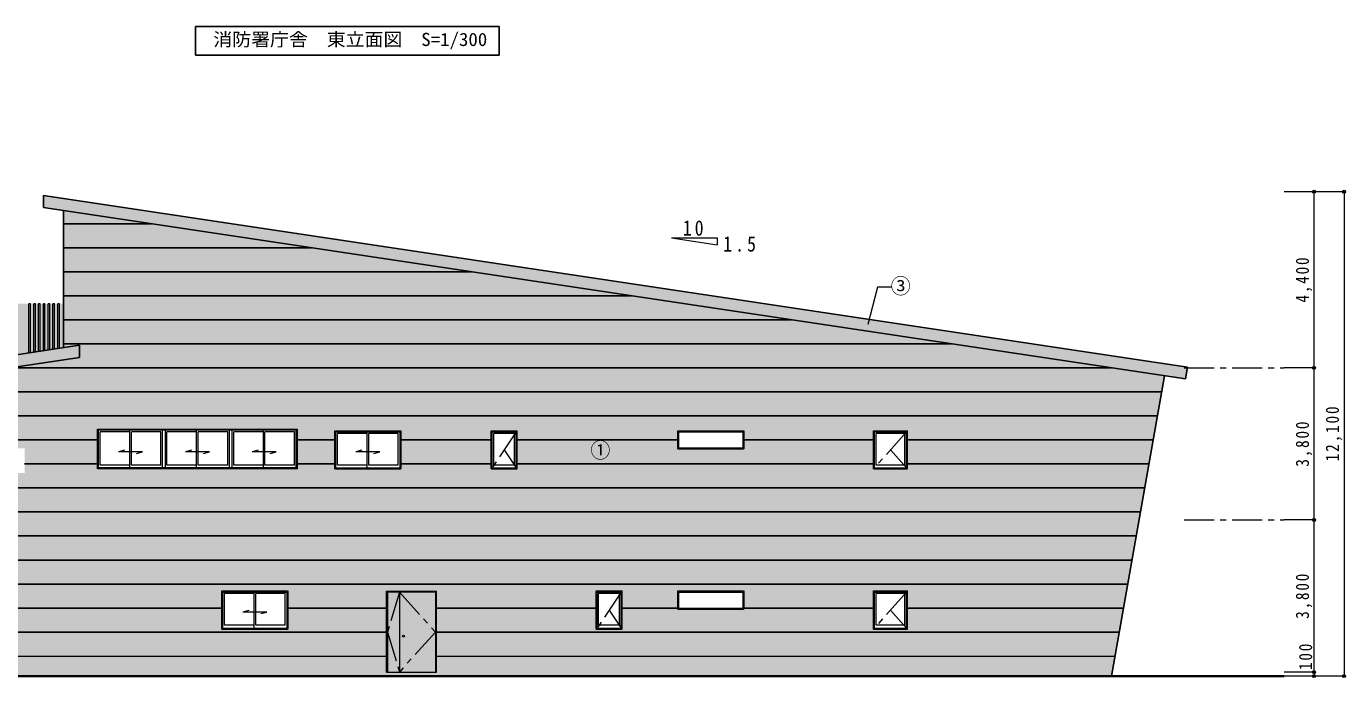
# Model space of a CAD drawing. Units: millimetres at full size. Extents: x -58028 to 60518, y -42813 to 41849.
# Drawn here: x 23510 to 56490, y -36 to 16231 of the extents above; entities that cross this region are included whole.
import ezdxf
from ezdxf.enums import TextEntityAlignment as Align

# ---------------------------------------------------------------- set-up
doc = ezdxf.new("R2010")
doc.units = ezdxf.units.MM
doc.header["$LTSCALE"] = 150
doc.header["$PDMODE"] = 32
doc.header["$PDSIZE"] = 75
doc.linetypes.add('CHAIN1', pattern=[8, 5, -1, 1, -1])
for name, color, linetype, lineweight in [('1-1_極細線', 4, 'Continuous', 9), ('1-2_細線', 7, 'Continuous', 18), ('1-3_中線', 3, 'Continuous', 25), ('1-4_太線', 2, 'Continuous', 35), ('1-8_ﾊｯﾁﾝｸﾞ', 4, 'Continuous', 9), ('1-A_中芯線', 4, 'CHAIN1', 9), ('1-D_文字', 7, 'Continuous', 18), ('1-E_寸法', 4, 'Continuous', 9), ('4-1_寸法', 4, 'Continuous', 9)]:
    doc.layers.add(name, color=color, linetype=linetype, lineweight=lineweight)
for name, color, linetype in [('2-0_通り芯', 254, 'Continuous'), ('2-9_ハッチ', 254, 'Continuous'), ('2-C_2-Cﾚｲﾔ', 254, 'Continuous'), ('3-D_文字', 134, 'Continuous'), ('4-D_文字', 7, 'Continuous')]:
    doc.layers.add(name, color=color, linetype=linetype)
doc.styles.add('ＭＳ ゴシック', font='')
doc.styles.get('ＭＳ ゴシック').set_extended_font_data('MS Gothic')

msp = doc.modelspace()

# ---------------------------------------------------------------- linework, layer by layer
at = {"layer": '1-1_極細線'}
for p, q in [((12347.3, 501.5), (32510.5, 501.5)), ((33760.5, 501.5), (50723.7, 501.5))]:
    msp.add_line(p, q, dxfattribs=at)
at = {"layer": '1-2_細線'}
for p, q in [((39637.9, 10948.5), (40780.5, 10948.5)), ((39637.9, 10948.5), (40780.5, 10777.1)), ((40780.5, 10948.5), (40780.5, 10777.1))]:
    msp.add_line(p, q, dxfattribs=at)
at = {"layer": '1-3_中線'}
for p, q in [((27740.3, 16231), (27740.3, 15510.5)), ((35326.1, 16231), (27740.3, 16231)), ((35326.1, 15510.5), (35326.1, 16231)), ((27740.3, 15510.5), (35326.1, 15510.5)), ((23935.5, 12009.8), (23935.5, 11706.5)), ((23935.5, 12009.8), (52535.5, 7719.8)), ((23935.5, 11706.5), (52491, 7423.2)), ((24435.5, 11631.5), (24435.5, 8204.8)), ((7535.5, 5669.8), (24835.5, 8264.8)), ((24835.5, 8264.8), (24835.5, 7961.5)), ((7580, 5373.2), (24835.5, 7961.5)), ((52491, 7423.2), (52535.5, 7719.8)), ((50635.5, 1.5), (51958.2, 7503.1))]:
    msp.add_line(p, q, dxfattribs=at)
at = {"layer": '1-4_太線'}
msp.add_line((7131.6, 1.5), (54952.5, 1.5), dxfattribs=at)
at = {"layer": '1-8_ﾊｯﾁﾝｸﾞ'}
for p, q in [((23615.5, 9301.5), (23575.5, 9301.5)), ((23575.5, 8075.8), (23575.5, 9301.5)), ((23615.5, 8081.8), (23615.5, 9301.5)), ((23735.5, 9301.5), (23695.5, 9301.5)), ((23695.5, 8093.8), (23695.5, 9301.5)), ((23735.5, 8099.8), (23735.5, 9301.5)), ((23855.5, 9301.5), (23815.5, 9301.5)), ((23815.5, 8111.8), (23815.5, 9301.5)), ((23855.5, 8117.8), (23855.5, 9301.5)), ((23975.5, 9301.5), (23935.5, 9301.5)), ((23935.5, 8129.8), (23935.5, 9301.5)), ((23975.5, 8135.8), (23975.5, 9301.5)), ((24095.5, 9301.5), (24055.5, 9301.5)), ((24055.5, 8147.8), (24055.5, 9301.5)), ((24095.5, 8153.8), (24095.5, 9301.5)), ((24215.5, 9301.5), (24175.5, 9301.5)), ((24175.5, 8165.8), (24175.5, 9301.5)), ((24215.5, 8171.8), (24215.5, 9301.5)), ((24335.5, 9301.5), (24295.5, 9301.5)), ((24295.5, 8183.8), (24295.5, 9301.5)), ((24335.5, 8189.8), (24335.5, 9301.5)), ((25290.5, 6171.5), (30285.5, 6171.5)), ((25290.5, 5176.3), (25290.5, 6171.5)), ((25315.5, 5201.5), (25315.5, 6141.5)), ((30255.5, 6141.5), (25315.5, 6141.5)), ((26095.5, 6101.5), (25355.5, 6101.5)), ((25355.5, 5271.5), (25355.5, 6101.5)), ((26095.5, 5201.5), (26095.5, 6141.5)), ((26875.5, 6101.5), (26135.5, 6101.5)), ((26135.5, 5271.5), (26135.5, 6101.5)), ((26875.5, 5271.5), (26875.5, 6101.5)), ((26915.5, 5201.5), (26915.5, 6141.5)), ((26985.5, 5201.5), (26985.5, 6141.5)), ((27765.5, 6101.5), (27025.5, 6101.5)), ((27025.5, 5271.5), (27025.5, 6101.5)), ((27765.5, 5201.5), (27765.5, 6141.5)), ((28545.5, 6101.5), (27805.5, 6101.5)), ((27805.5, 5271.5), (27805.5, 6101.5)), ((28545.5, 5271.5), (28545.5, 6101.5)), ((28585.5, 5201.5), (28585.5, 6141.5)), ((28655.5, 5201.5), (28655.5, 6141.5)), ((29435.5, 6101.5), (28695.5, 6101.5)), ((28695.5, 5271.5), (28695.5, 6101.5)), ((29435.5, 5201.5), (29435.5, 6141.5)), ((30215.5, 6101.5), (29475.5, 6101.5)), ((29475.5, 5271.5), (29475.5, 6101.5)), ((30215.5, 5271.5), (30215.5, 6101.5)), ((30255.5, 5201.5), (30255.5, 6141.5)), ((30285.5, 5176.3), (30285.5, 6171.5)), ((31223, 6131.5), (32873, 6131.5)), ((31223, 5176.3), (31223, 6131.5)), ((31248, 6101.5), (32848, 6101.5)), ((31248, 5201.5), (31248, 6101.5)), ((31288, 5271.5), (31288, 6061.5)), ((32028, 6061.5), (31288, 6061.5)), ((32028, 5201.5), (32028, 6101.5)), ((32068, 5271.5), (32068, 6061.5)), ((32848, 6101.5), (32848, 5201.5)), ((32873, 6131.5), (32873, 5176.3)), ((35130.5, 6131.5), (35780.5, 6131.5)), ((35130.5, 5176.3), (35130.5, 6131.5)), ((35155.5, 6101.5), (35755.5, 6101.5)), ((35155.5, 5201.5), (35155.5, 6101.5)), ((35715.5, 6061.5), (35195.5, 6061.5)), ((35195.5, 5271.5), (35195.5, 6061.5)), ((35715.5, 5271.5), (35715.5, 6061.5)), ((35755.5, 5201.5), (35755.5, 6101.5)), ((35780.5, 5176.3), (35780.5, 6131.5)), ((39798, 5676.3), (39798, 6131.5)), ((39798, 6131.5), (41448, 6131.5)), ((39823, 5701.5), (39823, 6101.5)), ((39823, 6101.5), (41423, 6101.5)), ((41423, 6101.5), (41423, 5701.5)), ((41448, 6131.5), (41448, 5676.3)), ((44685.5, 6131.5), (45535.5, 6131.5)), ((44685.5, 5176.3), (44685.5, 6131.5)), ((44710.5, 6101.5), (45510.5, 6101.5)), ((44710.5, 5201.5), (44710.5, 6101.5)), ((45470.5, 6061.5), (44750.5, 6061.5)), ((44750.5, 5271.5), (44750.5, 6061.5)), ((45470.5, 5271.5), (45470.5, 6061.5)), ((45510.5, 5201.5), (45510.5, 6101.5)), ((45535.5, 5176.3), (45535.5, 6131.5)), ((25964.9, 5641.4), (25815.2, 5601.5)), ((27634.9, 5641.4), (27485.2, 5601.5)), ((29304.9, 5641.4), (29155.2, 5601.5)), ((31897.4, 5641.4), (31747.7, 5601.5)), ((39798, 5676.3), (41448, 5676.3)), ((39823, 5701.5), (41423, 5701.5)), ((26415.2, 5601.5), (25815.2, 5601.5)), ((26265.4, 5561.6), (26415.2, 5601.5)), ((28085.2, 5601.5), (27485.2, 5601.5)), ((27935.4, 5561.6), (28085.2, 5601.5)), ((29755.2, 5601.5), (29155.2, 5601.5)), ((29605.4, 5561.6), (29755.2, 5601.5)), ((32347.7, 5601.5), (31747.7, 5601.5)), ((32197.9, 5561.6), (32347.7, 5601.5)), ((30285.5, 5176.3), (25290.5, 5176.3)), ((30255.5, 5201.5), (25315.5, 5201.5)), ((26095.5, 5271.5), (25355.5, 5271.5)), ((26875.5, 5271.5), (26135.5, 5271.5)), ((27765.5, 5271.5), (27025.5, 5271.5)), ((28545.5, 5271.5), (27805.5, 5271.5)), ((29435.5, 5271.5), (28695.5, 5271.5)), ((30215.5, 5271.5), (29475.5, 5271.5)), ((31223, 5176.3), (32873, 5176.3)), ((31248, 5201.5), (32848, 5201.5)), ((32028, 5271.5), (31288, 5271.5)), ((32808, 5271.5), (32068, 5271.5)), ((35130.5, 5176.3), (35780.5, 5176.3)), ((35155.5, 5201.5), (35755.5, 5201.5)), ((35715.5, 5271.5), (35195.5, 5271.5)), ((44685.5, 5176.3), (45535.5, 5176.3)), ((44710.5, 5201.5), (45510.5, 5201.5)), ((45470.5, 5271.5), (44750.5, 5271.5)), ((28398, 2131.5), (30048, 2131.5)), ((28398, 1176.3), (28398, 2131.5)), ((28423, 2101.5), (30023, 2101.5)), ((28423, 1201.5), (28423, 2101.5)), ((28463, 1271.5), (28463, 2061.5)), ((29203, 2061.5), (28463, 2061.5)), ((29203, 1201.5), (29203, 2101.5)), ((29243, 1271.5), (29243, 2061.5)), ((30023, 2101.5), (30023, 1201.5)), ((30048, 2131.5), (30048, 1176.3)), ((32510.5, 2126.5), (33760.5, 2126.5)), ((32510.5, 101.5), (32510.5, 2126.5)), ((32535.5, 2101.5), (32535.5, 101.5)), ((33735.5, 2101.5), (32535.5, 2101.5)), ((32835.5, 2101.5), (32835.5, 101.5)), ((33735.5, 2101.5), (33735.5, 101.5)), ((33760.5, 101.5), (33760.5, 2126.5)), ((37750.5, 2131.5), (38400.5, 2131.5)), ((37750.5, 1176.3), (37750.5, 2131.5)), ((37775.5, 2101.5), (38375.5, 2101.5)), ((37775.5, 1201.5), (37775.5, 2101.5)), ((38335.5, 2061.5), (37815.5, 2061.5)), ((37815.5, 1271.5), (37815.5, 2061.5)), ((38335.5, 1271.5), (38335.5, 2061.5)), ((38375.5, 1201.5), (38375.5, 2101.5)), ((38400.5, 1176.3), (38400.5, 2131.5)), ((39798, 1676.3), (39798, 2131.5)), ((39798, 2131.5), (41448, 2131.5)), ((39823, 1701.5), (39823, 2101.5)), ((39823, 2101.5), (41423, 2101.5)), ((41423, 2101.5), (41423, 1701.5)), ((41448, 2131.5), (41448, 1676.3)), ((44685.5, 2131.5), (45535.5, 2131.5)), ((44685.5, 1176.3), (44685.5, 2131.5)), ((44710.5, 2101.5), (45510.5, 2101.5)), ((44710.5, 1201.5), (44710.5, 2101.5)), ((45470.5, 2061.5), (44750.5, 2061.5)), ((44750.5, 1271.5), (44750.5, 2061.5)), ((45470.5, 1271.5), (45470.5, 2061.5)), ((45510.5, 1201.5), (45510.5, 2101.5)), ((45535.5, 1176.3), (45535.5, 2131.5)), ((39798, 1676.3), (41448, 1676.3)), ((39823, 1701.5), (41423, 1701.5)), ((29072.4, 1641.4), (28922.7, 1601.5)), ((29522.7, 1601.5), (28922.7, 1601.5)), ((29372.9, 1561.6), (29522.7, 1601.5)), ((28398, 1176.3), (30048, 1176.3)), ((28423, 1201.5), (30023, 1201.5)), ((29203, 1271.5), (28463, 1271.5)), ((29983, 1271.5), (29243, 1271.5)), ((37750.5, 1176.3), (38400.5, 1176.3)), ((37775.5, 1201.5), (38375.5, 1201.5)), ((38335.5, 1271.5), (37815.5, 1271.5)), ((44685.5, 1176.3), (45535.5, 1176.3)), ((44710.5, 1201.5), (45510.5, 1201.5)), ((45470.5, 1271.5), (44750.5, 1271.5)), ((32510.5, 101.5), (33760.5, 101.5))]:
    msp.add_line(p, q, dxfattribs=at)
at = {"layer": '1-8_ﾊｯﾁﾝｸﾞ', "linetype": 'CHAIN1'}
for p, q in [((35755.5, 6101.5), (35155.5, 5201.5)), ((45510.5, 6101.5), (44710.5, 5201.5)), ((35455.5, 5651.5), (35755.5, 5201.5)), ((45110.5, 5651.5), (45510.5, 5201.5)), ((32835.5, 2101.5), (32535.5, 1101.5)), ((32835.5, 2101.5), (33735.5, 1101.5)), ((38375.5, 2101.5), (37775.5, 1201.5)), ((45510.5, 2101.5), (44710.5, 1201.5)), ((38075.5, 1651.5), (38375.5, 1201.5)), ((45110.5, 1651.5), (45510.5, 1201.5)), ((32535.5, 1101.5), (32835.5, 101.5)), ((33735.5, 1101.5), (32835.5, 101.5))]:
    msp.add_line(p, q, dxfattribs=at)
at = {"layer": '1-8_ﾊｯﾁﾝｸﾞ'}
for points in [[(32808, 5271.5), (32808, 6061.5), (32068, 6061.5)], [(29983, 1271.5), (29983, 2061.5), (29243, 2061.5)]]:
    msp.add_lwpolyline(points, dxfattribs=at)
msp.add_circle((32935.5, 1001.5), 25, dxfattribs=at)
at = {"layer": '1-A_中芯線'}
for p, q in [((52456.6, 7701.5), (54952.5, 7701.5)), ((52456.6, 3901.5), (54952.5, 3901.5))]:
    msp.add_line(p, q, dxfattribs=at)
at = {"layer": '1-E_寸法'}
for p, q in [((55702.5, 12101.5), (54952.5, 12101.5)), ((56452.5, 12101.5), (55702.5, 12101.5)), ((55702.5, 7701.5), (55702.5, 12101.5)), ((56452.5, 12101.5), (56452.5, 1.5)), ((55702.5, 7701.5), (54952.5, 7701.5)), ((55702.5, 3901.5), (55702.5, 7701.5)), ((55702.5, 3901.5), (54952.5, 3901.5)), ((55702.5, 101.5), (55702.5, 3901.5)), ((55702.5, 101.5), (54952.5, 101.5)), ((55702.5, 1.5), (54952.5, 1.5)), ((55702.5, 101.5), (55702.5, 1.5)), ((56452.5, 1.5), (55702.5, 1.5))]:
    msp.add_line(p, q, dxfattribs=at)
at = {"layer": '1-E_寸法', "color": 2}
for p in [(55702.5, 12101.5), (56452.5, 12101.5), (55702.5, 7701.5), (55702.5, 3901.5), (55702.5, 101.5), (55702.5, 1.5), (56452.5, 1.5)]:
    msp.add_point(p, dxfattribs=at)
at = {"layer": '2-0_通り芯', "color": 31}
msp.add_solid([(24435.5, 9301.5), (13495.5, 9301.5), (24435.5, 8204.8), (13495.5, 6563.8)], dxfattribs=at)
at = {"layer": '2-0_通り芯', "color": 27}
for points in [[(24535.5, 7916.5), (19602, 7176.5), (19602, 5691.5)], [(24535.5, 7916.5), (19602, 5691.5), (23467, 5691.5)], [(24535.5, 7916.5), (23467, 5691.5), (23467, 5071.5)], [(23467, 5071.5), (24535.5, 501.5), (24535.5, 7916.5)], [(19602, 5071.5), (19602, 501.5), (24535.5, 501.5)], [(23467, 5071.5), (19602, 5071.5), (24535.5, 501.5)]]:
    msp.add_solid(points, dxfattribs=at)
at = {"layer": '2-0_通り芯'}
for points in [[(39798, 6171.5), (37535.5, 6171.5), (37535.5, 3901.5)], [(37535.5, 3901.5), (44035.5, 3901.5), (44035.5, 6171.5)], [(39798, 5676.3), (39798, 6171.5), (37535.5, 3901.5)], [(37535.5, 3901.5), (44035.5, 6171.5), (41448, 5676.3)], [(39798, 6171.5), (41448, 6171.5), (39798, 6131.5), (41448, 6131.5)], [(44035.5, 6171.5), (41448, 6171.5), (41448, 5676.3)], [(44685.5, 6171.5), (44035.5, 6171.5), (44035.5, 3901.5)], [(44035.5, 3901.5), (50635.5, 3901.5), (50635.5, 6171.5)], [(44685.5, 5176.3), (44685.5, 6171.5), (44035.5, 3901.5)], [(44035.5, 3901.5), (50635.5, 6171.5), (45535.5, 5176.3)], [(44685.5, 6171.5), (44685.5, 6131.5), (45535.5, 6171.5), (45535.5, 6131.5)], [(50635.5, 6171.5), (45535.5, 6171.5), (45535.5, 5176.3)], [(37535.5, 3901.5), (41448, 5676.3), (39798, 5676.3)], [(44035.5, 3901.5), (45535.5, 5176.3), (44685.5, 5176.3)], [(24535.5, 3901.5), (24535.5, 501.5), (28398, 501.5)], [(24535.5, 3901.5), (28398, 501.5), (28398, 2131.5)], [(24535.5, 3901.5), (28398, 2131.5), (50635.5, 2131.5)], [(24535.5, 3901.5), (50635.5, 2131.5), (50635.5, 3901.5)], [(32510.5, 2131.5), (30048, 2131.5), (30048, 1176.3)], [(30048, 1176.3), (32510.5, 501.5), (32510.5, 2131.5)], [(32510.5, 2131.5), (32510.5, 2126.5), (33760.5, 2131.5), (33760.5, 2126.5)], [(37535.5, 2131.5), (33760.5, 2131.5), (37535.5, 501.5), (33760.5, 501.5)], [(37750.5, 2131.5), (37535.5, 2131.5), (37535.5, 501.5)], [(37535.5, 501.5), (44685.5, 1176.3), (44685.5, 2131.5)], [(37535.5, 501.5), (44685.5, 2131.5), (41448, 1676.3)], [(37535.5, 501.5), (39798, 1676.3), (39798, 2131.5)], [(37535.5, 501.5), (39798, 2131.5), (38400.5, 1176.3)], [(37535.5, 501.5), (37750.5, 1176.3), (37750.5, 2131.5)], [(39798, 2131.5), (38400.5, 2131.5), (38400.5, 1176.3)], [(44685.5, 2131.5), (41448, 2131.5), (41448, 1676.3)], [(50635.5, 501.5), (50635.5, 2131.5), (45535.5, 2131.5)], [(50635.5, 501.5), (45535.5, 2131.5), (45535.5, 1176.3)], [(37535.5, 501.5), (41448, 1676.3), (39798, 1676.3)], [(30048, 1176.3), (28398, 1176.3), (28398, 501.5)], [(30048, 1176.3), (28398, 501.5), (32510.5, 501.5)], [(37535.5, 501.5), (50635.5, 501.5), (44685.5, 1176.3)], [(37535.5, 501.5), (38400.5, 1176.3), (37750.5, 1176.3)], [(50635.5, 501.5), (45535.5, 1176.3), (44685.5, 1176.3)]]:
    msp.add_solid(points, dxfattribs=at)
at = {"layer": '2-9_ハッチ'}
for points in [[(31223, 6171.5), (31035.5, 6171.5), (31035.5, 3901.5)], [(31035.5, 3901.5), (35130.5, 5176.3), (35130.5, 6171.5)], [(31223, 5176.3), (31223, 6171.5), (31035.5, 3901.5)], [(31035.5, 3901.5), (35130.5, 6171.5), (32873, 5176.3)], [(35130.5, 6171.5), (32873, 6171.5), (32873, 5176.3)], [(37535.5, 6171.5), (35130.5, 6171.5), (35130.5, 6131.5)], [(37535.5, 6171.5), (35130.5, 6131.5), (35780.5, 6131.5)], [(37535.5, 6171.5), (35780.5, 6131.5), (35780.5, 5176.3)], [(37535.5, 6171.5), (35780.5, 5176.3), (37535.5, 5201.5)], [(31035.5, 3901.5), (37535.5, 3901.5), (37535.5, 5201.5)], [(31035.5, 3901.5), (37535.5, 5201.5), (35780.5, 5176.3)], [(31035.5, 3901.5), (35780.5, 5176.3), (35130.5, 5176.3)], [(31035.5, 3901.5), (32873, 5176.3), (31223, 5176.3)]]:
    msp.add_solid(points, dxfattribs=at)
at = {"layer": '2-C_2-Cﾚｲﾔ', "color": 251}
for points in [[(23935.5, 12009.8), (23935.5, 11706.5), (52535.5, 7719.8), (52491, 7423.2)], [(7535.5, 5669.8), (7580, 5373.2), (24835.5, 8264.8), (24835.5, 7961.5)]]:
    msp.add_solid(points, dxfattribs=at)
at = {"layer": '2-C_2-Cﾚｲﾔ'}
for points in [[(24435.5, 11631.5), (24435.5, 8204.8), (24835.5, 8264.8)], [(50635.5, 7701.5), (24435.5, 11631.5), (24835.5, 8264.8)], [(50635.5, 7701.5), (24835.5, 8264.8), (24835.5, 7961.5)], [(50635.5, 7701.5), (24835.5, 7961.5), (24535.5, 7916.5)], [(24535.5, 7916.5), (24535.5, 7701.5), (50635.5, 7701.5)], [(50635.5, 7701.5), (24535.5, 7701.5), (50635.5, 6171.5), (24535.5, 6171.5)], [(50723.7, 501.5), (50635.5, 501.5), (51958.2, 7503.1), (50635.5, 7701.5)], [(25290.5, 6171.5), (24535.5, 6171.5), (24535.5, 3901.5)], [(24535.5, 3901.5), (25290.5, 5176.3), (25290.5, 6171.5)], [(31035.5, 3901.5), (31035.5, 6171.5), (30285.5, 6171.5)], [(31035.5, 3901.5), (30285.5, 6171.5), (30285.5, 5176.3)], [(31223, 6171.5), (32873, 6171.5), (31223, 6131.5), (32873, 6131.5)], [(24535.5, 3901.5), (31035.5, 3901.5), (25290.5, 5176.3)], [(31035.5, 3901.5), (30285.5, 5176.3), (25290.5, 5176.3)]]:
    msp.add_solid(points, dxfattribs=at)
at = {"layer": '2-C_2-Cﾚｲﾔ', "color": 253}
msp.add_solid([(32510.5, 2126.5), (33760.5, 2126.5), (32510.5, 101.5), (33760.5, 101.5)], dxfattribs=at)
at = {"layer": '2-C_2-Cﾚｲﾔ', "color": 9}
for points in [[(32510.5, 501.5), (12435.5, 501.5), (12435.5, 1.5)], [(12435.5, 1.5), (32510.5, 101.5), (32510.5, 501.5)], [(50635.5, 1.5), (50635.5, 501.5), (33760.5, 501.5)], [(50635.5, 1.5), (33760.5, 501.5), (33760.5, 101.5)], [(50723.7, 501.5), (50635.5, 501.5), (50635.5, 1.5)], [(12435.5, 1.5), (50635.5, 1.5), (32510.5, 101.5)], [(50635.5, 1.5), (33760.5, 101.5), (32510.5, 101.5)]]:
    msp.add_solid(points, dxfattribs=at)
at = {"layer": '3-D_文字'}
for p, q in [((24435.5, 11301.5), (26635.5, 11301.5)), ((24435.5, 10701.5), (30635.5, 10701.5)), ((24435.5, 10101.5), (34635.5, 10101.5)), ((24435.5, 9501.5), (38635.5, 9501.5)), ((24435.5, 8901.5), (42635.5, 8901.5)), ((24435.5, 8301.5), (46635.5, 8301.5)), ((23102.2, 7701.5), (50635.5, 7701.5)), ((19102.2, 7101.5), (51887.4, 7101.5)), ((15102.2, 6501.5), (51781.6, 6501.5)), ((11102.2, 5901.5), (25290.5, 5901.5)), ((30285.5, 5901.5), (31223, 5901.5)), ((32873, 5901.5), (35130.5, 5901.5)), ((35780.5, 5901.5), (39798, 5901.5)), ((41448, 5901.5), (44685.5, 5901.5)), ((45535.5, 5901.5), (51675.8, 5901.5)), ((23467, 5301.5), (25290.5, 5301.5)), ((30285.5, 5301.5), (31223, 5301.5)), ((32873, 5301.5), (35130.5, 5301.5)), ((35780.5, 5301.5), (44685.5, 5301.5)), ((45535.5, 5301.5), (51570, 5301.5)), ((11606.8, 4701.5), (51464.2, 4701.5)), ((11712.6, 4101.5), (51358.4, 4101.5)), ((17467, 3501.5), (51252.6, 3501.5)), ((11924.1, 2901.5), (51146.8, 2901.5)), ((12029.9, 2301.5), (51041, 2301.5)), ((12135.7, 1701.5), (28398, 1701.5)), ((30048, 1701.5), (32510.5, 1701.5)), ((33760.5, 1701.5), (37750.5, 1701.5)), ((38400.5, 1701.5), (39798, 1701.5)), ((41448, 1701.5), (44685.5, 1701.5)), ((45535.5, 1701.5), (50935.3, 1701.5)), ((12241.5, 1101.5), (32510.5, 1101.5)), ((33760.5, 1101.5), (50829.5, 1101.5))]:
    msp.add_line(p, q, dxfattribs=at)
at = {"layer": '4-1_寸法'}
msp.add_lwpolyline([(45134.7, 9720), (44791.4, 9720), (44541.8, 8788.4)], dxfattribs=at)

# ---------------------------------------------------------------- texts
at = {"layer": '1-D_文字', "style": 'ＭＳ ゴシック', "width": 1.05}
msp.add_text('消防署庁舎\u3000東立面図\u3000S=1/300', height=329.9, dxfattribs=at).set_placement((28184.6, 15641.6), align=Align.BOTTOM_LEFT)
at = {"layer": '1-D_文字', "char_height": 384.9, "attachment_point": 7, "style": 'ＭＳ ゴシック'}
for s, insert in [('\\T1.33;\\W0.85;10', (39921.1, 10996.7)), ('\\T1.34;\\W0.85;1.5', (40930.5, 10600.3))]:
    msp.add_mtext(s, dxfattribs=dict(at, insert=insert))
at = {"layer": '1-E_寸法', "color": 7, "char_height": 329.9, "attachment_point": 7, "rotation": 90, "style": 'ＭＳ ゴシック'}
for s, insert in [('\\T1.23;\\W0.85;4,400', (55657.5, 9331.5)), ('\\T1.24;\\W0.85;12,100', (56407.5, 5365.2)), ('\\T1.23;\\W0.85;3,800', (55657.5, 5231.5)), ('\\T1.23;\\W0.85;3,800', (55657.5, 1431.5)), ('\\T1.23;\\W0.85;100', (55657.5, 152.4))]:
    msp.add_mtext(s, dxfattribs=dict(at, insert=insert))
at = {"layer": '4-D_文字', "style": 'ＭＳ ゴシック', "width": 0.95}
for s, p in [('③', (45117.9, 9437.2)), ('①', (37609.7, 5336.6))]:
    msp.add_text(s, height=384.9, dxfattribs=at).set_placement(p, align=Align.BOTTOM_LEFT)

doc.saveas('drawing.dxf')
